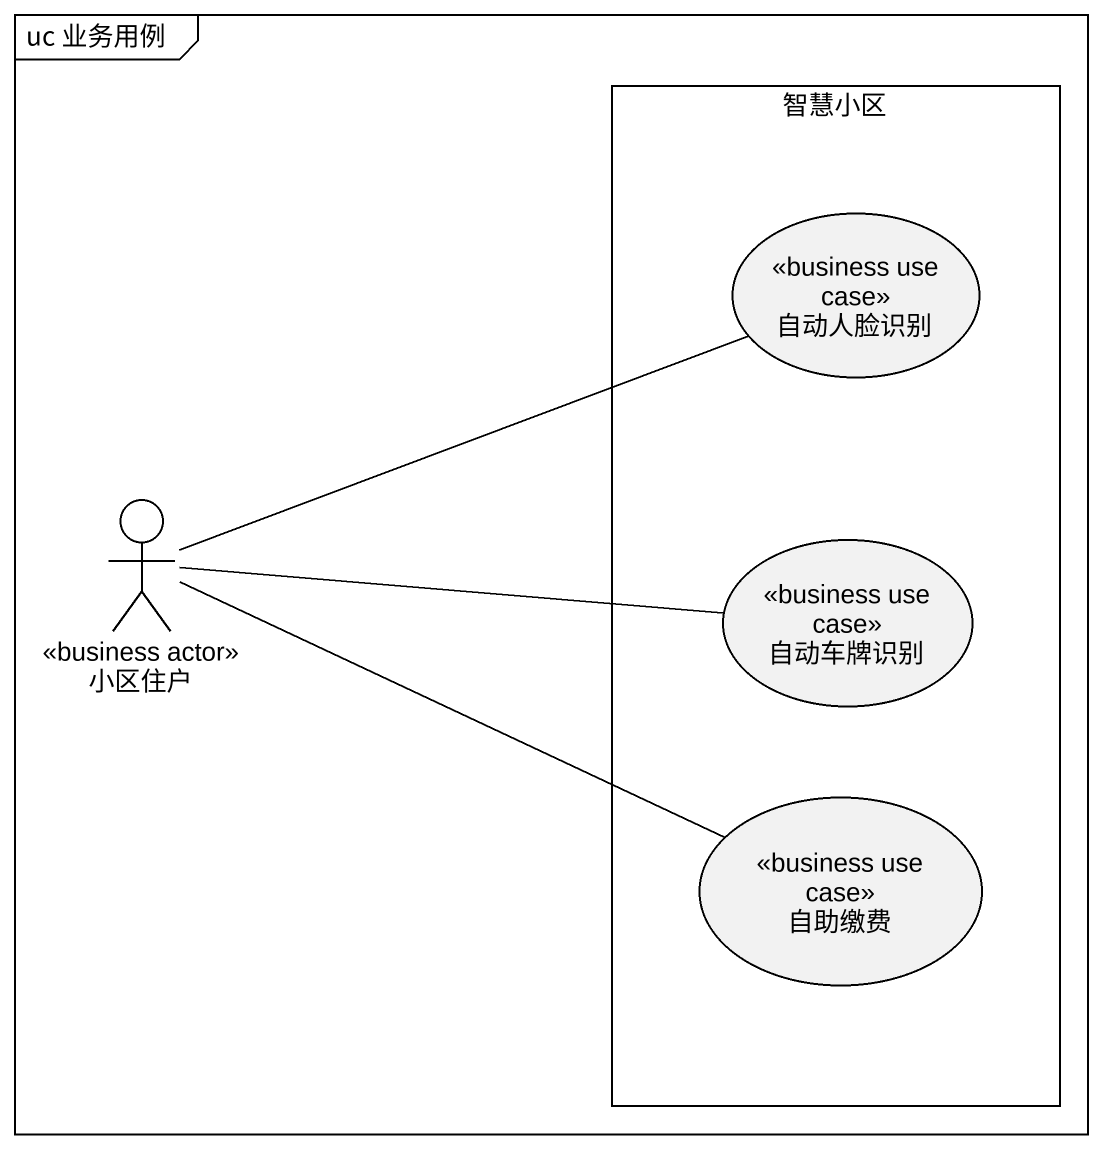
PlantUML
@startuml
mainframe uc 业务用例
rectangle 智慧小区 {
  usecase 自动人脸识别 <<business use case>>
  usecase 自动车牌识别 <<business use case>>
  usecase 自助缴费 <<business use case>>
}
actor 小区住户 <<business actor>>
小区住户 -right- 自动人脸识别
小区住户 -right- 自动车牌识别
小区住户 -right- 自助缴费
@enduml
